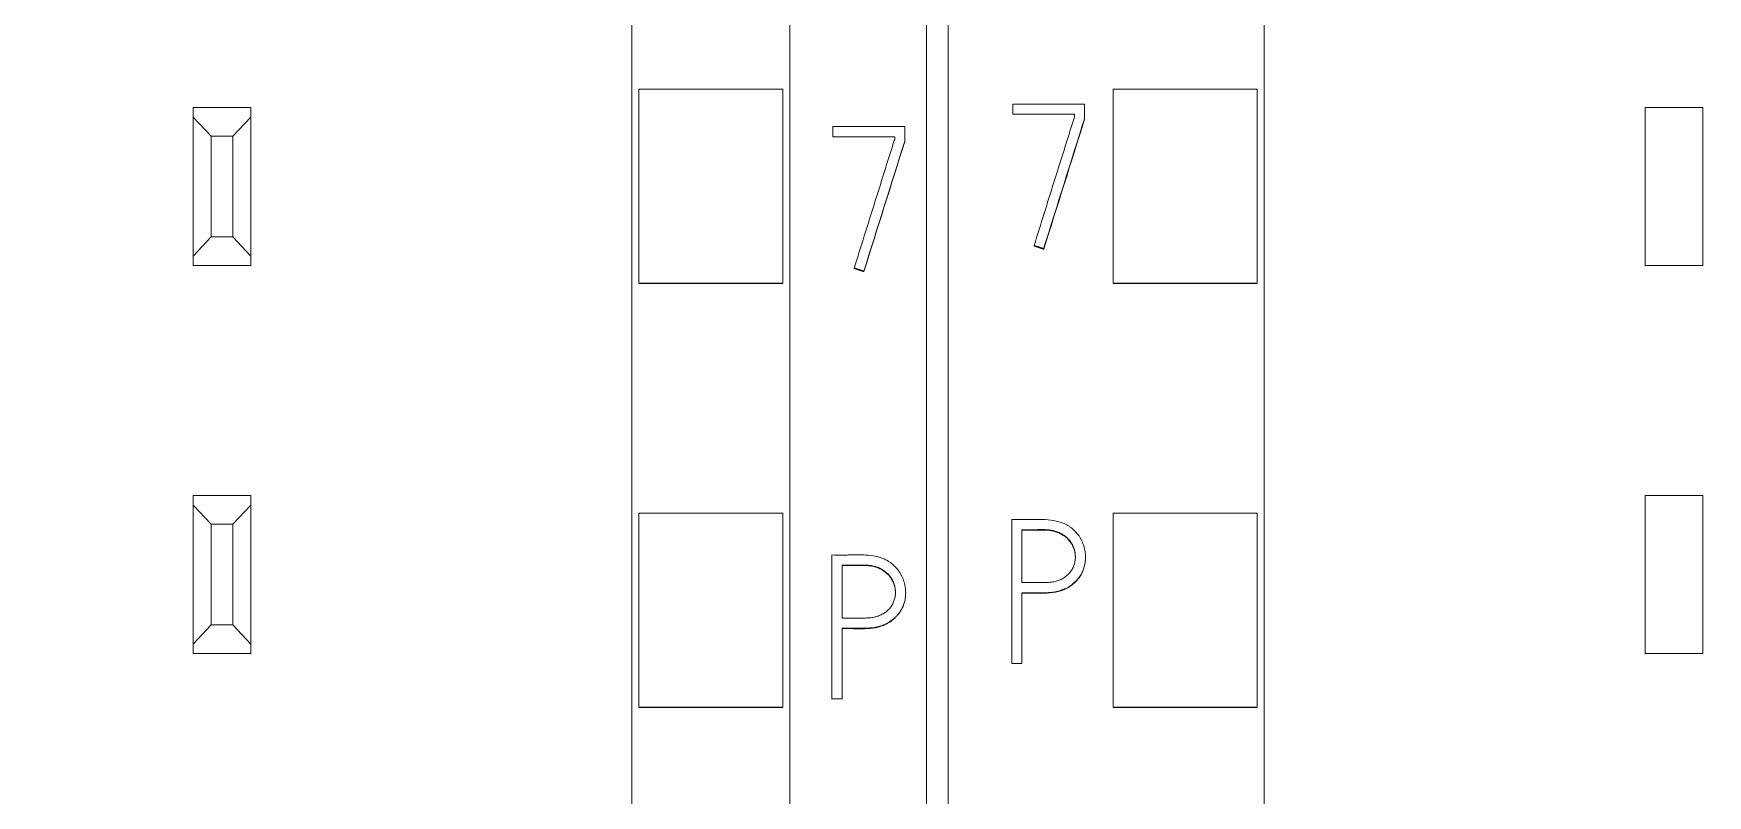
# Model space of a CAD drawing. Header units: millimetres. Extents: x 42151 to 59780, y 37376 to 44547.
# Drawn here: x 48017.9 to 48041.19, y 43200.67 to 43211.28 of the extents above; entities that cross this region are included whole.
import ezdxf

# ---------------------------------------------------------------- set-up
doc = ezdxf.new("R2010")
doc.units = ezdxf.units.MM
doc.set_wipeout_variables(frame=1)
doc.layers.add('000-PI-Oprema', color=30, linetype='Continuous', lineweight=5)
doc.layers.add('SI-ORMAR-Oprema', color=30, linetype='Continuous', lineweight=5)

# ---------------------------------------------------------------- blocks, each defined once
blk = doc.blocks.new('6ES7521-1BL00-0AB0')
blk.add_wipeout([(-17.4, 69.029), (17.4, 69.029), (17.4, -77.971), (-17.4, -77.971)]).dxf.layer = 'SI-ORMAR-Oprema'
blk.add_wipeout([(-17.4, 69.029), (17.4, 69.029), (17.4, -77.971), (-17.4, -77.971)]).dxf.layer = 'SI-ORMAR-Oprema'
at = {"layer": 'SI-ORMAR-Oprema'}
for p, q in [((17.4, 56.709), (17.4, -56.709)), ((13, -54.387), (13, 54.429)), ((15.2, -10.221), (15.2, -74.176)), ((17.1, -10.221), (17.1, -74.176)), ((13.1, -41.415), (13.1, -38.714)), ((13.1, -38.714), (15.1, -38.714)), ((15.1, -41.415), (15.1, -38.714)), ((6.9, -38.971), (7.7, -38.971)), ((6.9, -39.105), (6.9, -38.971)), ((7.15, -39.371), (6.9, -39.105)), ((6.9, -41.038), (6.9, -39.105)), ((7.7, -39.105), (7.45, -39.371)), ((7.7, -38.971), (7.7, -39.105)), ((7.7, -39.105), (7.7, -41.038)), ((15.798, -39.378), (15.798, -39.237)), ((15.798, -39.237), (16.797, -39.237)), ((16.797, -39.237), (16.797, -39.44)), ((7.45, -39.371), (7.15, -39.371)), ((7.15, -39.371), (7.15, -40.771)), ((7.45, -40.771), (7.45, -39.371)), ((16.658, -39.378), (15.798, -39.378)), ((16.658, -39.417), (16.658, -39.378)), ((16.797, -39.44), (16.797, -39.446)), ((6.9, -41.038), (7.15, -40.771)), ((7.15, -40.771), (7.45, -40.771)), ((7.45, -40.771), (7.7, -41.038)), ((6.9, -41.171), (6.9, -41.038)), ((7.7, -41.171), (6.9, -41.171)), ((7.7, -41.038), (7.7, -41.171)), ((16.095, -41.205), (16.095, -41.211)), ((13.1, -41.422), (13.1, -41.415)), ((13.1, -41.415), (15.1, -41.415)), ((13.1, -41.422), (15.1, -41.422)), ((15.1, -41.422), (15.1, -41.415)), ((16.228, -41.249), (16.228, -41.255)), ((6.9, -44.371), (7.7, -44.371)), ((6.9, -44.505), (6.9, -44.371)), ((7.7, -44.371), (7.7, -44.505)), ((6.9, -46.438), (6.9, -44.505)), ((7.15, -44.771), (6.9, -44.505)), ((7.7, -44.505), (7.45, -44.771)), ((7.7, -44.505), (7.7, -46.438)), ((13.1, -47.317), (13.1, -44.616)), ((13.1, -44.616), (15.1, -44.616)), ((15.1, -47.317), (15.1, -44.616)), ((7.15, -44.771), (7.15, -46.171)), ((7.45, -44.771), (7.15, -44.771)), ((7.45, -46.171), (7.45, -44.771)), ((15.784, -45.199), (15.784, -47.201)), ((15.926, -46.076), (15.926, -45.341)), ((16.811, -45.727), (16.811, -45.721)), ((6.9, -46.438), (7.15, -46.171)), ((7.15, -46.171), (7.45, -46.171)), ((7.45, -46.171), (7.7, -46.438)), ((15.926, -47.201), (15.926, -46.218)), ((6.9, -46.571), (6.9, -46.438)), ((7.7, -46.571), (6.9, -46.571)), ((7.7, -46.438), (7.7, -46.571)), ((15.784, -47.201), (15.784, -47.207)), ((15.784, -47.201), (15.926, -47.201)), ((15.926, -47.201), (15.926, -47.207)), ((13.1, -47.321), (13.1, -47.317)), ((13.1, -47.317), (15.1, -47.317)), ((13.1, -47.321), (15.1, -47.321)), ((15.1, -47.321), (15.1, -47.317))]:
    blk.add_line(p, q, dxfattribs=at)
for centre, major_axis, ratio, start_param, end_param in [((29.01, -63.198), (315.562, 1005.234), 0.017816, 1.552753, 1.554553), ((28.841, -62.882), (313.38, 998.269), 0.017694, 1.552872, 1.554685)]:
    blk.add_ellipse(centre, major_axis=major_axis, ratio=ratio, start_param=start_param, end_param=end_param, dxfattribs=at)
for points, knots in [([(16.095, -41.205), (16.142, -41.056), (16.189, -40.907), (16.259, -40.683), (16.282, -40.609), (16.328, -40.46), (16.352, -40.385), (16.387, -40.273), (16.399, -40.236), (16.422, -40.162), (16.434, -40.124), (16.469, -40.013), (16.492, -39.938), (16.539, -39.789), (16.562, -39.715), (16.598, -39.603), (16.609, -39.566), (16.627, -39.51), (16.633, -39.491), (16.642, -39.464), (16.645, -39.454), (16.651, -39.436), (16.655, -39.426), (16.658, -39.417)], [0, 0, 0, 0, 0.25, 0.25, 0.375, 0.375, 0.5, 0.5, 0.5625, 0.5625, 0.625, 0.625, 0.75, 0.75, 0.875, 0.875, 0.9375, 0.9375, 0.96875, 0.96875, 0.984375, 0.984375, 1, 1, 1, 1]), ([(15.926, -46.218), (15.977, -46.218), (16.029, -46.218), (16.132, -46.218), (16.184, -46.219), (16.261, -46.218), (16.287, -46.216), (16.326, -46.213), (16.339, -46.212), (16.365, -46.209), (16.377, -46.207), (16.416, -46.2), (16.441, -46.194), (16.49, -46.178), (16.514, -46.168), (16.549, -46.15), (16.56, -46.144), (16.583, -46.131), (16.593, -46.124), (16.625, -46.102), (16.645, -46.086), (16.673, -46.059), (16.683, -46.049), (16.7, -46.03), (16.708, -46.02), (16.732, -45.989), (16.745, -45.968), (16.763, -45.933), (16.768, -45.922), (16.779, -45.898), (16.783, -45.885), (16.795, -45.848), (16.801, -45.823), (16.807, -45.785), (16.808, -45.772), (16.81, -45.746), (16.811, -45.733), (16.811, -45.694), (16.809, -45.668), (16.803, -45.63), (16.8, -45.617), (16.795, -45.592), (16.791, -45.579), (16.78, -45.542), (16.77, -45.518), (16.753, -45.483), (16.747, -45.472), (16.734, -45.45), (16.727, -45.439), (16.705, -45.406), (16.689, -45.386), (16.653, -45.349), (16.634, -45.332), (16.603, -45.308), (16.593, -45.3), (16.571, -45.286), (16.56, -45.279), (16.526, -45.261), (16.503, -45.25), (16.466, -45.237), (16.454, -45.233), (16.429, -45.225), (16.416, -45.222), (16.353, -45.208), (16.302, -45.202), (16.225, -45.198), (16.199, -45.197), (16.147, -45.197), (16.095, -45.198), (16.043, -45.199), (15.992, -45.199), (15.914, -45.2), (15.836, -45.199), (15.784, -45.199)], [0, 0, 0, 0, 0.0625, 0.0625, 0.125, 0.125, 0.15625, 0.15625, 0.171875, 0.171875, 0.1875, 0.1875, 0.21875, 0.21875, 0.25, 0.25, 0.265625, 0.265625, 0.28125, 0.28125, 0.3125, 0.3125, 0.328125, 0.328125, 0.34375, 0.34375, 0.375, 0.375, 0.390625, 0.390625, 0.40625, 0.40625, 0.4375, 0.4375, 0.453125, 0.453125, 0.46875, 0.46875, 0.5, 0.5, 0.515625, 0.515625, 0.53125, 0.53125, 0.5625, 0.5625, 0.578125, 0.578125, 0.59375, 0.59375, 0.625, 0.625, 0.65625, 0.65625, 0.671875, 0.671875, 0.6875, 0.6875, 0.71875, 0.71875, 0.734375, 0.734375, 0.75, 0.75, 0.8125, 0.8125, 0.84375, 0.84375, 0.875, 0.90625, 0.90625, 0.9375, 1, 1, 1, 1]), ([(15.926, -45.341), (15.965, -45.34), (16.003, -45.341), (16.061, -45.341), (16.081, -45.341), (16.119, -45.34), (16.139, -45.34), (16.197, -45.338), (16.236, -45.338), (16.293, -45.342), (16.313, -45.344), (16.351, -45.35), (16.37, -45.354), (16.399, -45.363), (16.408, -45.366), (16.427, -45.373), (16.436, -45.377), (16.463, -45.389), (16.481, -45.399), (16.506, -45.415), (16.514, -45.421), (16.53, -45.433), (16.538, -45.439), (16.56, -45.458), (16.574, -45.473), (16.593, -45.495), (16.599, -45.503), (16.61, -45.52), (16.615, -45.528), (16.63, -45.554), (16.639, -45.572), (16.649, -45.6), (16.652, -45.61), (16.658, -45.629), (16.66, -45.639), (16.666, -45.668), (16.668, -45.688), (16.669, -45.717), (16.669, -45.727), (16.668, -45.747), (16.668, -45.757), (16.664, -45.787), (16.659, -45.806), (16.65, -45.834), (16.647, -45.844), (16.639, -45.862), (16.635, -45.871), (16.621, -45.898), (16.61, -45.914), (16.592, -45.938), (16.586, -45.945), (16.572, -45.96), (16.565, -45.967), (16.543, -45.987), (16.527, -45.999), (16.501, -46.015), (16.493, -46.02), (16.475, -46.029), (16.466, -46.034), (16.439, -46.045), (16.42, -46.052), (16.391, -46.06), (16.381, -46.062), (16.362, -46.066), (16.352, -46.068), (16.322, -46.072), (16.302, -46.074), (16.263, -46.076), (16.243, -46.077), (16.203, -46.077), (16.164, -46.077), (16.124, -46.077), (16.084, -46.076), (16.065, -46.076), (16.005, -46.076), (15.965, -46.076), (15.926, -46.076)], [0, 0, 0, 0, 0.0625, 0.0625, 0.09375, 0.09375, 0.125, 0.125, 0.1875, 0.1875, 0.21875, 0.21875, 0.25, 0.25, 0.265625, 0.265625, 0.28125, 0.28125, 0.3125, 0.3125, 0.328125, 0.328125, 0.34375, 0.34375, 0.375, 0.375, 0.390625, 0.390625, 0.40625, 0.40625, 0.4375, 0.4375, 0.453125, 0.453125, 0.46875, 0.46875, 0.5, 0.5, 0.515625, 0.515625, 0.53125, 0.53125, 0.5625, 0.5625, 0.578125, 0.578125, 0.59375, 0.59375, 0.625, 0.625, 0.640625, 0.640625, 0.65625, 0.65625, 0.6875, 0.6875, 0.703125, 0.703125, 0.71875, 0.71875, 0.75, 0.75, 0.765625, 0.765625, 0.78125, 0.78125, 0.8125, 0.8125, 0.84375, 0.84375, 0.875, 0.90625, 0.90625, 0.9375, 0.9375, 1, 1, 1, 1]), ([(16.669, -45.727), (16.669, -45.724), (16.669, -45.721), (16.669, -45.708), (16.668, -45.698), (16.666, -45.678), (16.665, -45.668), (16.659, -45.639), (16.654, -45.62), (16.644, -45.592), (16.64, -45.583), (16.632, -45.565), (16.619, -45.538), (16.602, -45.514), (16.584, -45.49), (16.577, -45.483), (16.563, -45.468), (16.556, -45.462), (16.534, -45.442), (16.518, -45.43), (16.494, -45.413), (16.485, -45.408), (16.468, -45.398), (16.459, -45.394), (16.432, -45.381), (16.414, -45.374), (16.376, -45.362), (16.356, -45.357), (16.317, -45.35), (16.298, -45.348), (16.239, -45.344), (16.2, -45.344), (16.141, -45.346), (16.122, -45.346), (16.082, -45.347), (16.063, -45.347), (16.004, -45.347), (15.965, -45.346), (15.926, -45.347)], [0, 0, 0, 0, 0.009533, 0.009533, 0.040485, 0.040485, 0.071437, 0.071437, 0.133342, 0.133342, 0.164294, 0.164294, 0.195246, 0.25715, 0.25715, 0.288102, 0.288102, 0.319054, 0.319054, 0.380958, 0.380958, 0.41191, 0.41191, 0.442862, 0.442862, 0.504767, 0.504767, 0.566671, 0.566671, 0.628575, 0.628575, 0.752383, 0.752383, 0.814287, 0.814287, 0.876192, 0.876192, 1, 1, 1, 1]), ([(16.811, -45.727), (16.811, -45.752), (16.809, -45.777), (16.803, -45.815), (16.801, -45.827), (16.795, -45.853), (16.791, -45.865), (16.78, -45.903), (16.77, -45.926), (16.746, -45.972), (16.733, -45.994), (16.709, -46.025), (16.701, -46.036), (16.683, -46.055), (16.674, -46.064), (16.646, -46.091), (16.626, -46.107), (16.594, -46.13), (16.583, -46.137), (16.561, -46.15), (16.55, -46.156), (16.515, -46.174), (16.491, -46.183), (16.454, -46.196), (16.441, -46.199), (16.416, -46.205), (16.403, -46.208), (16.34, -46.22), (16.288, -46.223), (16.185, -46.226), (16.133, -46.225), (16.029, -46.224), (15.978, -46.224), (15.926, -46.224)], [0, 0, 0, 0, 0.065202, 0.065202, 0.098588, 0.098588, 0.131973, 0.131973, 0.198745, 0.198745, 0.265516, 0.265516, 0.298902, 0.298902, 0.332287, 0.332287, 0.399059, 0.399059, 0.432444, 0.432444, 0.46583, 0.46583, 0.532601, 0.532601, 0.565987, 0.565987, 0.599372, 0.599372, 0.732915, 0.732915, 0.866457, 0.866457, 1, 1, 1, 1])]:
    blk.add_open_spline(points, degree=3, knots=knots, dxfattribs=at)
for points, weights in [([(16.228, -41.249), (16.162, -41.227), (16.095, -41.205)], [0.499999995596, 0.500000004404, 0.499999995596]), ([(16.095, -41.211), (16.162, -41.233), (16.228, -41.255)], [0.499999557784, 0.500000442216, 0.499999557784])]:
    blk.add_rational_spline(points, weights, degree=2, dxfattribs=at)
blk = doc.blocks.new('6ES7522-1BL01-0AB0')
at = {"layer": 'SI-ORMAR-Oprema', "linetype": 'Continuous'}
for p, q in [((-29.725, -3.719), (-29.725, -41.071)), ((-18.125, -7.528), (-18.125, -41.098)), ((-20.774, -39.671), (-20.774, -38.086)), ((-20.774, -38.086), (-18.125, -38.086)), ((-20.774, -39.671), (-18.125, -39.671)), ((-20.774, -41.077), (-20.774, -39.671)), ((-29.725, -41.071), (-29.725, -41.131)), ((-20.774, -41.071), (-29.725, -41.071)), ((-29.725, -41.131), (-29.725, -42.471)), ((-20.774, -41.077), (-18.125, -41.077)), ((-24.399, -42.471), (-24.399, -42.584)), ((-24.107, -42.571), (-24.107, -42.471)), ((-23.819, -42.571), (-23.819, -42.471)), ((-23.738, -42.584), (-23.738, -42.471)), ((-23.534, -42.571), (-23.534, -42.471)), ((-23.006, -42.571), (-23.006, -42.471)), ((-22.985, -42.571), (-22.985, -42.471)), ((-22.821, -42.471), (-22.821, -42.584)), ((-22.272, -42.571), (-22.272, -42.471)), ((-22.226, -42.584), (-22.226, -42.471)), ((-22.063, -42.571), (-22.063, -42.471)), ((-21.911, -42.471), (-21.911, -42.584)), ((-21.911, -42.571), (-21.705, -42.571)), ((-21.705, -42.571), (-21.705, -42.471)), ((-21.451, -42.571), (-21.705, -42.571)), ((-21.451, -42.571), (-21.451, -42.471)), ((-21.346, -42.571), (-21.451, -42.571)), ((-21.346, -42.571), (-21.346, -42.471)), ((-20.959, -42.571), (-21.346, -42.571)), ((-20.959, -42.571), (-20.959, -42.471)), ((-20.959, -42.571), (-20.833, -42.571)), ((-20.833, -42.584), (-20.833, -42.471)), ((-20.637, -42.571), (-20.637, -42.471)), ((-20.259, -42.571), (-20.637, -42.571)), ((-20.586, -42.584), (-20.586, -42.571)), ((-20.409, -42.571), (-20.409, -42.584)), ((-20.259, -42.571), (-20.259, -42.471)), ((-19.915, -42.571), (-19.915, -42.471)), ((-18.933, -42.571), (-19.915, -42.571)), ((-19.749, -42.584), (-19.749, -42.571)), ((-19.578, -42.571), (-19.578, -42.584)), ((-18.933, -42.571), (-18.933, -42.471)), ((-18.89, -42.584), (-18.89, -42.471)), ((-18.759, -42.571), (-18.759, -42.471)), ((-18.682, -42.571), (-18.682, -42.471)), ((-18.182, -42.571), (-18.682, -42.571)), ((-18.296, -42.571), (-18.296, -42.584)), ((-18.182, -42.571), (-18.182, -42.471)), ((-17.845, -42.571), (-18.182, -42.571)), ((-17.845, -42.571), (-17.845, -42.471)), ((-17.607, -42.584), (-17.607, -42.571))]:
    blk.add_line(p, q, dxfattribs=at)
for points, knots in [([(-24.107, -42.571), (-24.195, -42.571), (-24.265, -42.571), (-24.372, -42.571), (-24.399, -42.571), (-24.399, -42.571)], [0, 0, 0, 0, 0.479581, 0.479581, 1, 1, 1, 1]), ([(-23.819, -42.571), (-23.855, -42.571), (-23.877, -42.571), (-23.969, -42.571), (-24.043, -42.571), (-24.107, -42.571)], [0, 0, 0, 0, 0.080692, 0.080692, 1, 1, 1, 1]), ([(-22.272, -42.571), (-22.363, -42.571), (-22.442, -42.571), (-22.56, -42.571), (-22.607, -42.571), (-22.702, -42.571), (-22.74, -42.571), (-22.804, -42.571), (-22.821, -42.571), (-22.821, -42.571)], [0, 0, 0, 0, 0.267745, 0.267745, 0.470136, 0.470136, 0.695642, 0.695642, 1, 1, 1, 1]), ([(-19.915, -42.571), (-19.962, -42.571), (-20.017, -42.571), (-20.154, -42.571), (-20.219, -42.571), (-20.272, -42.571)], [0, 0, 0, 0, 0.456735, 0.456735, 1, 1, 1, 1])]:
    blk.add_open_spline(points, degree=3, knots=knots, dxfattribs=at)
for points in [[(-23.006, -42.571), (-23.182, -42.571), (-23.358, -42.571), (-23.534, -42.571)], [(-22.985, -42.571), (-22.992, -42.571), (-22.999, -42.571), (-23.006, -42.571)], [(-21.956, -42.571), (-21.992, -42.571), (-22.027, -42.571), (-22.063, -42.571)], [(-20.637, -42.571), (-20.696, -42.571), (-20.755, -42.571), (-20.815, -42.571)], [(-18.682, -42.571), (-18.708, -42.571), (-18.734, -42.571), (-18.759, -42.571)]]:
    blk.add_open_spline(points, degree=3, dxfattribs=at)
blk.add_wipeout([(-17.4, 69.029), (17.4, 69.029), (17.4, -77.971), (-17.4, -77.971)]).dxf.layer = 'SI-ORMAR-Oprema'
for p, q in [((-17.4, 56.709), (-17.4, -56.709)), ((-13, 54.429), (-13, -54.387)), ((-15.1, -41.415), (-15.1, -38.714)), ((-13.1, -38.714), (-15.1, -38.714)), ((-13.1, -41.415), (-13.1, -38.714)), ((-16.499, -39.065), (-16.499, -38.924)), ((-16.499, -38.924), (-15.501, -38.924)), ((-15.639, -39.065), (-16.499, -39.065)), ((-15.639, -39.104), (-15.639, -39.065)), ((-15.501, -38.924), (-15.501, -39.126)), ((-15.501, -39.126), (-15.501, -39.133)), ((-7.7, -38.971), (-6.9, -38.971)), ((-7.7, -41.171), (-7.7, -38.971)), ((-6.9, -38.971), (-6.9, -41.171)), ((-16.202, -40.892), (-16.202, -40.898)), ((-16.069, -40.936), (-16.069, -40.942)), ((-17.4, -41.131), (-29.725, -41.131)), ((-17.4, -41.098), (-18.125, -41.098)), ((-6.9, -41.171), (-7.7, -41.171)), ((-15.1, -41.422), (-15.1, -41.415)), ((-13.1, -41.415), (-15.1, -41.415)), ((-13.1, -41.422), (-15.1, -41.422)), ((-13.1, -41.422), (-13.1, -41.415)), ((-17.4, -42.471), (-29.725, -42.471)), ((-17.508, -42.571), (-17.845, -42.571)), ((-17.508, -42.571), (-17.508, -42.471)), ((-17.4, -42.571), (-17.508, -42.571)), ((-7.7, -46.571), (-7.7, -44.371)), ((-7.7, -44.371), (-6.9, -44.371)), ((-6.9, -44.371), (-6.9, -46.571)), ((-16.513, -44.706), (-16.513, -46.708)), ((-15.1, -47.317), (-15.1, -44.616)), ((-13.1, -44.616), (-15.1, -44.616)), ((-13.1, -47.317), (-13.1, -44.616)), ((-16.372, -45.583), (-16.372, -44.847)), ((-15.487, -45.234), (-15.487, -45.228)), ((-16.372, -46.708), (-16.372, -45.725)), ((-6.9, -46.571), (-7.7, -46.571)), ((-16.513, -46.708), (-16.372, -46.708)), ((-15.1, -47.321), (-15.1, -47.317)), ((-13.1, -47.317), (-15.1, -47.317)), ((-13.1, -47.321), (-15.1, -47.321)), ((-13.1, -47.321), (-13.1, -47.317))]:
    blk.add_line(p, q, dxfattribs=at)
for centre, major_axis, ratio, start_param, end_param in [((-3.529, -62.951), (313.796, 999.598), 0.017716, 1.552522, 1.554333), ((-3.518, -62.96), (313.87, 999.835), 0.017722, 1.552527, 1.554337)]:
    blk.add_ellipse(centre, major_axis=major_axis, ratio=ratio, start_param=start_param, end_param=end_param, dxfattribs=at)
for points, knots in [([(-16.202, -40.892), (-16.156, -40.743), (-16.109, -40.594), (-16.039, -40.37), (-16.015, -40.296), (-15.969, -40.146), (-15.946, -40.072), (-15.911, -39.96), (-15.899, -39.923), (-15.875, -39.849), (-15.864, -39.811), (-15.829, -39.7), (-15.805, -39.625), (-15.758, -39.476), (-15.735, -39.402), (-15.7, -39.29), (-15.688, -39.253), (-15.67, -39.197), (-15.664, -39.178), (-15.655, -39.15), (-15.652, -39.141), (-15.646, -39.123), (-15.643, -39.113), (-15.639, -39.104)], [0, 0, 0, 0, 0.25, 0.25, 0.375, 0.375, 0.5, 0.5, 0.5625, 0.5625, 0.625, 0.625, 0.75, 0.75, 0.875, 0.875, 0.9375, 0.9375, 0.96875, 0.96875, 0.984375, 0.984375, 1, 1, 1, 1]), ([(-16.372, -45.725), (-16.32, -45.725), (-16.268, -45.724), (-16.165, -45.725), (-16.113, -45.726), (-16.036, -45.724), (-16.01, -45.723), (-15.972, -45.72), (-15.959, -45.719), (-15.933, -45.715), (-15.92, -45.713), (-15.882, -45.706), (-15.857, -45.7), (-15.808, -45.684), (-15.784, -45.675), (-15.749, -45.657), (-15.737, -45.651), (-15.715, -45.638), (-15.704, -45.631), (-15.672, -45.609), (-15.652, -45.592), (-15.624, -45.566), (-15.615, -45.556), (-15.598, -45.537), (-15.589, -45.527), (-15.566, -45.496), (-15.552, -45.474), (-15.534, -45.44), (-15.529, -45.428), (-15.519, -45.404), (-15.514, -45.392), (-15.502, -45.355), (-15.497, -45.33), (-15.491, -45.292), (-15.489, -45.279), (-15.487, -45.253), (-15.487, -45.24), (-15.487, -45.201), (-15.489, -45.175), (-15.495, -45.137), (-15.497, -45.124), (-15.503, -45.099), (-15.506, -45.086), (-15.518, -45.049), (-15.527, -45.025), (-15.544, -44.99), (-15.55, -44.979), (-15.563, -44.956), (-15.57, -44.945), (-15.592, -44.913), (-15.609, -44.893), (-15.644, -44.856), (-15.663, -44.839), (-15.694, -44.815), (-15.705, -44.807), (-15.727, -44.793), (-15.738, -44.786), (-15.771, -44.767), (-15.795, -44.757), (-15.831, -44.744), (-15.844, -44.739), (-15.869, -44.732), (-15.881, -44.729), (-15.944, -44.715), (-15.996, -44.709), (-16.073, -44.705), (-16.099, -44.704), (-16.151, -44.704), (-16.202, -44.704), (-16.254, -44.705), (-16.306, -44.706), (-16.384, -44.707), (-16.461, -44.706), (-16.513, -44.706)], [0, 0, 0, 0, 0.0625, 0.0625, 0.125, 0.125, 0.15625, 0.15625, 0.171875, 0.171875, 0.1875, 0.1875, 0.21875, 0.21875, 0.25, 0.25, 0.265625, 0.265625, 0.28125, 0.28125, 0.3125, 0.3125, 0.328125, 0.328125, 0.34375, 0.34375, 0.375, 0.375, 0.390625, 0.390625, 0.40625, 0.40625, 0.4375, 0.4375, 0.453125, 0.453125, 0.46875, 0.46875, 0.5, 0.5, 0.515625, 0.515625, 0.53125, 0.53125, 0.5625, 0.5625, 0.578125, 0.578125, 0.59375, 0.59375, 0.625, 0.625, 0.65625, 0.65625, 0.671875, 0.671875, 0.6875, 0.6875, 0.71875, 0.71875, 0.734375, 0.734375, 0.75, 0.75, 0.8125, 0.8125, 0.84375, 0.84375, 0.875, 0.90625, 0.90625, 0.9375, 1, 1, 1, 1]), ([(-16.372, -44.847), (-16.333, -44.847), (-16.294, -44.847), (-16.236, -44.848), (-16.217, -44.848), (-16.178, -44.847), (-16.159, -44.846), (-16.101, -44.845), (-16.062, -44.844), (-16.004, -44.848), (-15.985, -44.85), (-15.946, -44.857), (-15.927, -44.861), (-15.898, -44.87), (-15.889, -44.873), (-15.87, -44.88), (-15.861, -44.884), (-15.834, -44.896), (-15.817, -44.906), (-15.792, -44.922), (-15.783, -44.927), (-15.767, -44.939), (-15.76, -44.946), (-15.737, -44.965), (-15.724, -44.979), (-15.705, -45.002), (-15.699, -45.01), (-15.687, -45.027), (-15.682, -45.035), (-15.667, -45.061), (-15.659, -45.079), (-15.648, -45.107), (-15.645, -45.116), (-15.64, -45.136), (-15.638, -45.145), (-15.632, -45.175), (-15.629, -45.194), (-15.628, -45.224), (-15.628, -45.234), (-15.629, -45.254), (-15.63, -45.264), (-15.634, -45.294), (-15.638, -45.313), (-15.647, -45.341), (-15.65, -45.35), (-15.658, -45.369), (-15.662, -45.378), (-15.676, -45.404), (-15.687, -45.421), (-15.705, -45.445), (-15.712, -45.452), (-15.725, -45.467), (-15.733, -45.474), (-15.755, -45.494), (-15.771, -45.506), (-15.796, -45.522), (-15.805, -45.527), (-15.822, -45.536), (-15.831, -45.54), (-15.859, -45.552), (-15.878, -45.559), (-15.906, -45.567), (-15.916, -45.569), (-15.936, -45.573), (-15.946, -45.574), (-15.975, -45.579), (-15.995, -45.58), (-16.035, -45.583), (-16.054, -45.583), (-16.094, -45.584), (-16.134, -45.584), (-16.173, -45.583), (-16.213, -45.583), (-16.233, -45.583), (-16.292, -45.583), (-16.332, -45.583), (-16.372, -45.583)], [0, 0, 0, 0, 0.0625, 0.0625, 0.09375, 0.09375, 0.125, 0.125, 0.1875, 0.1875, 0.21875, 0.21875, 0.25, 0.25, 0.265625, 0.265625, 0.28125, 0.28125, 0.3125, 0.3125, 0.328125, 0.328125, 0.34375, 0.34375, 0.375, 0.375, 0.390625, 0.390625, 0.40625, 0.40625, 0.4375, 0.4375, 0.453125, 0.453125, 0.46875, 0.46875, 0.5, 0.5, 0.515625, 0.515625, 0.53125, 0.53125, 0.5625, 0.5625, 0.578125, 0.578125, 0.59375, 0.59375, 0.625, 0.625, 0.640625, 0.640625, 0.65625, 0.65625, 0.6875, 0.6875, 0.703125, 0.703125, 0.71875, 0.71875, 0.75, 0.75, 0.765625, 0.765625, 0.78125, 0.78125, 0.8125, 0.8125, 0.84375, 0.84375, 0.875, 0.90625, 0.90625, 0.9375, 0.9375, 1, 1, 1, 1]), ([(-15.628, -45.234), (-15.628, -45.231), (-15.628, -45.228), (-15.629, -45.215), (-15.629, -45.205), (-15.631, -45.185), (-15.633, -45.175), (-15.638, -45.146), (-15.644, -45.127), (-15.654, -45.099), (-15.657, -45.09), (-15.666, -45.072), (-15.679, -45.045), (-15.695, -45.02), (-15.714, -44.997), (-15.72, -44.99), (-15.734, -44.975), (-15.741, -44.968), (-15.763, -44.948), (-15.779, -44.936), (-15.804, -44.92), (-15.812, -44.915), (-15.83, -44.905), (-15.839, -44.901), (-15.865, -44.888), (-15.884, -44.881), (-15.922, -44.869), (-15.941, -44.864), (-15.98, -44.857), (-16, -44.855), (-16.058, -44.851), (-16.097, -44.851), (-16.156, -44.852), (-16.176, -44.853), (-16.215, -44.854), (-16.235, -44.854), (-16.293, -44.854), (-16.332, -44.853), (-16.372, -44.854)], [0, 0, 0, 0, 0.009533, 0.009533, 0.040485, 0.040485, 0.071437, 0.071437, 0.133342, 0.133342, 0.164294, 0.164294, 0.195246, 0.25715, 0.25715, 0.288102, 0.288102, 0.319054, 0.319054, 0.380958, 0.380958, 0.41191, 0.41191, 0.442862, 0.442862, 0.504767, 0.504767, 0.566671, 0.566671, 0.628575, 0.628575, 0.752383, 0.752383, 0.814287, 0.814287, 0.876192, 0.876192, 1, 1, 1, 1]), ([(-15.487, -45.234), (-15.487, -45.259), (-15.489, -45.284), (-15.494, -45.322), (-15.497, -45.334), (-15.503, -45.359), (-15.506, -45.372), (-15.518, -45.409), (-15.528, -45.433), (-15.551, -45.479), (-15.565, -45.501), (-15.588, -45.532), (-15.597, -45.542), (-15.614, -45.562), (-15.623, -45.571), (-15.651, -45.598), (-15.671, -45.614), (-15.703, -45.636), (-15.714, -45.644), (-15.737, -45.657), (-15.748, -45.663), (-15.783, -45.68), (-15.806, -45.69), (-15.844, -45.702), (-15.856, -45.706), (-15.881, -45.712), (-15.894, -45.715), (-15.958, -45.726), (-16.009, -45.73), (-16.112, -45.732), (-16.164, -45.731), (-16.268, -45.731), (-16.32, -45.731), (-16.372, -45.731)], [0, 0, 0, 0, 0.065202, 0.065202, 0.098588, 0.098588, 0.131973, 0.131973, 0.198745, 0.198745, 0.265516, 0.265516, 0.298902, 0.298902, 0.332287, 0.332287, 0.399059, 0.399059, 0.432444, 0.432444, 0.46583, 0.46583, 0.532601, 0.532601, 0.565987, 0.565987, 0.599372, 0.599372, 0.732915, 0.732915, 0.866457, 0.866457, 1, 1, 1, 1])]:
    blk.add_open_spline(points, degree=3, knots=knots, dxfattribs=at)
for points, weights in [([(-16.069, -40.936), (-16.136, -40.914), (-16.202, -40.892)], [0.500000215359, 0.499999784641, 0.500000215359]), ([(-16.202, -40.898), (-16.136, -40.92), (-16.069, -40.942)], [0.499999929207, 0.500000070793, 0.499999929207])]:
    blk.add_rational_spline(points, weights, degree=2, dxfattribs=at)

msp = doc.modelspace()

# ---------------------------------------------------------------- block references
at = {"layer": '000-PI-Oprema', "ltscale": 0.25}
msp.add_blockref('6ES7522-1BL01-0AB0', (48048.027, 43249.218), dxfattribs=at)

# ---------------------------------------------------------------- next in the draw order: block references
msp.add_blockref('6ES7521-1BL00-0AB0', (48013.227, 43249.218), dxfattribs=at)

doc.saveas('drawing.dxf')
